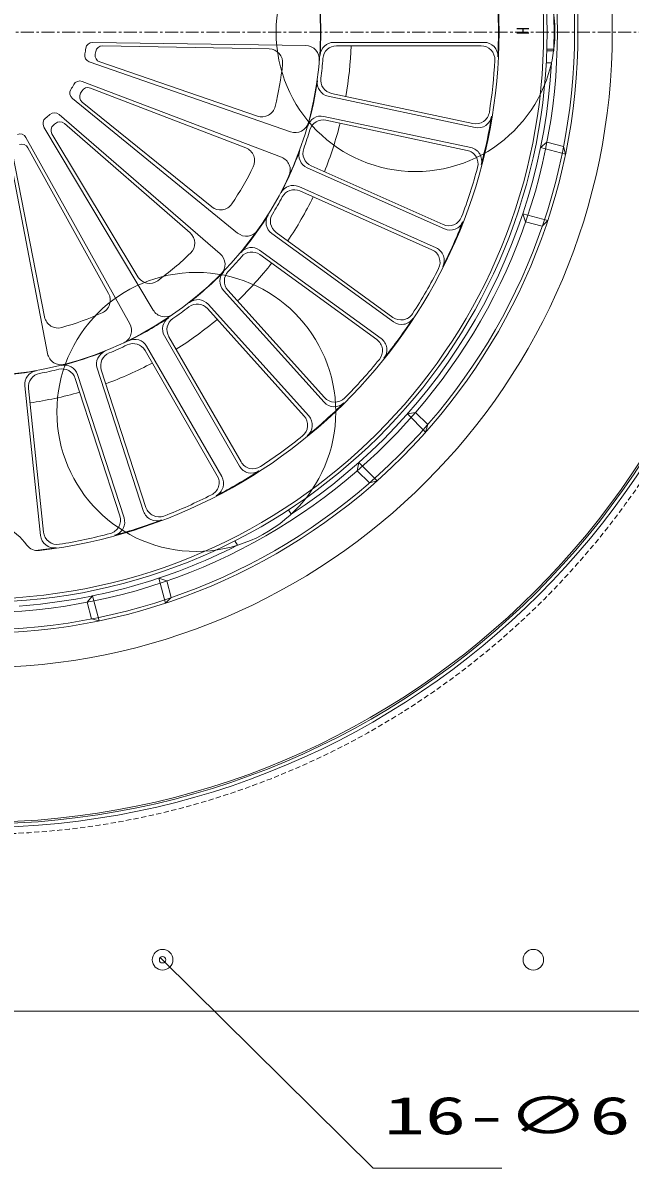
# Model space of a CAD drawing. Units: millimetres, scale not verified. Extents: x -1380 to 1380, y -955 to 955.
# Drawn here: x -436.5 to -259.6, y -105.7 to 227.6 of the extents above; entities that cross this region are included whole.
import ezdxf
from ezdxf.enums import TextEntityAlignment as Align

# ---------------------------------------------------------------- set-up
doc = ezdxf.new("R2010")
doc.units = ezdxf.units.MM
doc.header["$LTSCALE"] = 3
doc.linetypes.add('USER1', pattern=[2, 1.25, -0.25, 0.25, -0.25])
doc.linetypes.add('USER3', pattern=[0.75, 0.5, -0.25])
for name, color, linetype, lineweight in [('0-0_0', 7, 'Continuous', 15), ('0-2_L-2', 7, 'Continuous', 18), ('0-3_L-1', 7, 'Continuous', 18), ('0-4_L-5', 2, 'USER1', 18), ('0-8_MOJI', 7, 'Continuous', 18), ('0-9_SUNPO', 7, 'Continuous', 18), ('0-B_L-1a', 3, 'Continuous', 18), ('0-C_L-1b', 150, 'Continuous', 18)]:
    doc.layers.add(name, color=color, linetype=linetype, lineweight=lineweight)
doc.styles.add('ＭＳ ゴシック', font='')
doc.styles.get('ＭＳ ゴシック').set_extended_font_data('MS Gothic')

msp = doc.modelspace()

# ---------------------------------------------------------------- linework, layer by layer
at = {"layer": '0-0_0'}
msp.add_line((-396.486, -44.444), (-395.152, -45.762), dxfattribs=at)
msp.add_circle((-395.819, -45.103), 0.938, dxfattribs=at)
at = {"layer": '0-2_L-2'}
for radius in [230.5, 230]:
    msp.add_circle((-449.819, 224.897), radius, dxfattribs=at)
at = {"layer": '0-3_L-1'}
msp.add_lwpolyline([(-729.819, -60.103), (-169.819, -60.103), (-164.819, -55.103)], dxfattribs=at)
at = {"layer": '0-3_L-1', "linetype": 'USER3'}
msp.add_circle((-449.819, 224.897), 233.5, dxfattribs=at)
at = {"layer": '0-3_L-1'}
for centre, radius in [((-449.819, 224.897), 231.5), ((-395.819, -45.103), 3), ((-287.819, -45.103), 3)]:
    msp.add_circle(centre, radius, dxfattribs=at)
at = {"layer": '0-4_L-5'}
msp.add_line((-761.069, 224.897), (-138.569, 224.897), dxfattribs=at)
at = {"layer": '0-9_SUNPO'}
msp.add_lwpolyline([(-395.819, -45.103), (-334.451, -105.742), (-297.015, -105.742)], dxfattribs=at)
at = {"layer": '0-B_L-1a'}
for p, q in [((-416.163, 221.871), (-354.089, 220.958)), ((-364.756, 219.975), (-413.277, 220.864)), ((-345.952, 221.897), (-302.156, 221.897)), ((-345.124, 220.897), (-303.037, 220.897)), ((-417.158, 216.23), (-358.515, 195.856)), ((-368.202, 200.429), (-414.102, 216.188)), ((-419.228, 210.542), (-361.209, 188.454)), ((-371.569, 191.178), (-416.86, 208.61)), ((-346.58, 207.042), (-305.413, 198.292)), ((-422.092, 205.582), (-373.954, 166.38)), ((-381.493, 173.99), (-419.234, 204.497)), ((-347.598, 206.236), (-304.759, 197.131)), ((-425.982, 200.945), (-379.017, 160.346)), ((-348.846, 200.367), (-306.007, 191.262)), ((-430.37, 197.263), (-398.543, 143.962)), ((-387.821, 166.449), (-424.418, 198.319)), ((-348.244, 199.217), (-307.076, 190.467)), ((-435.612, 194.237), (-405.365, 140.023)), ((-403.025, 153.691), (-428.056, 195.267)), ((-440.994, 192.278), (-429.317, 131.305)), ((-411.55, 148.769), (-435.04, 191.235)), ((-430.201, 141.981), (-439.502, 189.611)), ((-353.712, 185.391), (-313.702, 167.578)), ((-352.549, 185.968), (-314.1, 168.849)), ((-356.152, 179.91), (-316.143, 162.096)), ((-355.802, 178.66), (-317.354, 161.541)), ((-364.026, 166.273), (-328.594, 140.53)), ((-362.768, 166.595), (-328.719, 141.857)), ((-367.552, 161.418), (-332.121, 135.676)), ((-367.47, 160.123), (-333.421, 135.384)), ((-378.089, 149.716), (-348.784, 117.17)), ((-376.792, 149.77), (-348.63, 118.493)), ((-382.737, 144.417), (-354.575, 113.14)), ((-382.548, 145.701), (-353.243, 113.155)), ((-400.484, 133.446), (-378.586, 95.517)), ((-395.287, 136.446), (-373.39, 98.517)), ((-394.007, 136.229), (-372.964, 99.78)), ((-400.936, 132.229), (-379.892, 95.78)), ((-414.869, 127.041), (-401.336, 85.388)), ((-421.271, 124.09), (-408.265, 84.063)), ((-420.576, 125.187), (-407.042, 83.534)), ((-413.662, 126.562), (-400.657, 86.535)), ((-435.978, 121.913), (-431.4, 78.357)), ((-434.897, 121.194), (-430.498, 79.337))]:
    msp.add_line(p, q, dxfattribs=at)
msp.add_circle((-449.819, 224.897), 100, dxfattribs=at)
for centre, radius, start, end in [((-449.819, 224.897), 166, 272.09665, 87.90335), ((-449.819, 224.897), 165, 272.46131, 87.53869), ((-449.819, 224.897), 152, 276.8696, 83.1304), ((-449.819, 224.897), 100.103, 356.14444, 3.85556), ((-449.819, 224.897), 151.828, 357.28591, 2.71409), ((-449.819, 224.897), 32, 348.50113, 351.49887), ((-416.193, 219.871), 2, 89.15823, 171.49887), ((-413.314, 218.865), 2, 88.94971, 170.61715), ((-354.148, 216.959), 4, 355.25694, 89.15823), ((-345.952, 217.897), 4, 90, 176.14444), ((-345.124, 216.897), 4, 90, 175.63037), ((-449.819, 224.897), 109, 350.10307, 357.89693), ((-303.037, 216.897), 4, 356.88032, 90), ((-302.156, 217.897), 4, 357.28591, 90), ((-416.501, 218.119), 2, 168.50113, 250.84177), ((-413.452, 218.08), 2, 169.38285, 251.05029), ((-449.819, 224.897), 35, 349.38285, 350.61715), ((-364.829, 215.976), 4, 354.00764, 88.94971), ((-449.819, 224.897), 101, 352.36963, 355.63037), ((-449.819, 224.897), 151, 351.11968, 356.88032), ((-449.819, 224.897), 89.457, 345.99236, 354.00764), ((-419.939, 208.673), 2, 69.15823, 151.49887), ((-449.819, 224.897), 100.103, 344.14444, 351.85556), ((-346.766, 210.149), 4, 171.85556, 258), ((-345.749, 210.955), 4, 172.36963, 258), ((-420.829, 207.133), 2, 148.50113, 230.84177), ((-449.819, 224.897), 32, 328.50113, 331.49887), ((-417.977, 206.053), 2, 149.38285, 231.05029), ((-449.819, 224.897), 35, 329.38285, 330.61715), ((-417.579, 206.743), 2, 68.94971, 150.61715), ((-449.819, 224.897), 32, 308.50113, 311.49887), ((-427.29, 199.432), 2, 49.15823, 131.49887), ((-366.903, 204.212), 4, 251.05029, 345.99236), ((-349.677, 196.455), 4, 78, 164.14444), ((-304.581, 202.204), 4, 258, 351.11968), ((-303.928, 201.043), 4, 258, 350.71409), ((-449.819, 224.897), 151.828, 345.28591, 350.71409), ((-428.653, 198.289), 2, 128.50113, 210.84177), ((-426.342, 196.299), 2, 129.38285, 211.05029), ((-449.819, 224.897), 35, 309.38285, 310.61715), ((-425.732, 196.811), 2, 48.94971, 130.61715), ((-357.202, 199.635), 4, 250.84177, 344.74306), ((-349.075, 195.304), 4, 78, 163.63037), ((-449.819, 224.897), 109, 338.10307, 345.89693), ((-437.359, 193.262), 2, 29.15823, 111.49887), ((-449.819, 224.897), 101, 340.36963, 343.63037), ((-436.79, 190.267), 2, 28.94971, 110.61715), ((-373.006, 187.445), 4, 334.00764, 68.94971), ((-449.819, 224.897), 100.103, 332.14444, 339.85556), ((-352.085, 189.045), 4, 159.85556, 246), ((-350.922, 189.622), 4, 160.36963, 246), ((-307.908, 186.554), 4, 344.88032, 78), ((-306.838, 187.349), 4, 345.28591, 78), ((-362.632, 184.716), 4, 335.25694, 69.15823), ((-449.819, 224.897), 89.457, 325.99236, 334.00764), ((-449.819, 224.897), 151, 339.11968, 344.88032), ((-357.779, 176.256), 4, 66, 152.14444), ((-449.819, 224.897), 101, 328.36963, 331.63037), ((-357.429, 175.005), 4, 66, 151.63037), ((-449.819, 224.897), 109, 326.10307, 333.89693), ((-378.978, 177.101), 4, 231.05029, 325.99236), ((-449.819, 224.897), 100.103, 320.14444, 327.85556), ((-361.674, 169.509), 4, 147.85556, 234), ((-360.417, 169.831), 4, 148.36963, 234), ((-312.473, 172.504), 4, 246, 339.11968), ((-371.428, 169.481), 4, 230.84177, 324.74306), ((-449.819, 224.897), 151.828, 333.28591, 338.71409), ((-312.075, 171.232), 4, 246, 338.71409), ((-390.447, 163.432), 4, 314.00764, 48.94971), ((-449.819, 224.897), 89.457, 305.99236, 314.00764), ((-381.633, 157.32), 4, 315.25694, 49.15823), ((-369.903, 158.182), 4, 54, 140.14444), ((-369.821, 156.887), 4, 54, 139.63037), ((-318.981, 157.887), 4, 332.88032, 66), ((-317.77, 158.442), 4, 333.28591, 66), ((-449.819, 224.897), 101, 316.36963, 319.63037), ((-449.819, 224.897), 109, 314.10307, 321.89693), ((-399.598, 155.754), 4, 211.05029, 305.99236), ((-449.819, 224.897), 100.103, 308.14444, 315.85556), ((-375.116, 152.393), 4, 135.85556, 222), ((-373.819, 152.447), 4, 136.36963, 222), ((-449.819, 224.897), 151, 327.11968, 332.88032), ((-415.05, 146.833), 4, 294.00764, 28.94971), ((-385.52, 143.025), 4, 42, 128.14444), ((-395.109, 146.012), 4, 210.84177, 304.74306), ((-449.819, 224.897), 101, 304.36963, 307.63037), ((-385.71, 141.74), 4, 42, 127.63037), ((-426.275, 142.747), 4, 191.05029, 285.99236), ((-449.819, 224.897), 89.457, 285.99236, 294.00764), ((-408.858, 138.074), 4, 295.25694, 29.15823), ((-449.819, 224.897), 100.103, 296.14444, 303.85556), ((-391.823, 138.446), 4, 123.85556, 210), ((-390.543, 138.229), 4, 124.36963, 210), ((-449.819, 224.897), 109, 302.10307, 309.89693), ((-449.819, 224.897), 151.828, 321.28591, 326.71409), ((-326.367, 145.093), 4, 234, 327.11968), ((-326.243, 143.766), 4, 234, 326.71409), ((-449.819, 224.897), 101, 292.36963, 295.63037), ((-404.4, 130.229), 4, 30, 115.63037), ((-403.948, 131.446), 4, 30, 116.14444), ((-335.772, 132.148), 4, 320.88032, 54), ((-334.472, 132.44), 4, 321.28591, 54), ((-425.388, 132.058), 4, 190.84177, 284.74306), ((-449.819, 224.897), 100.103, 284.14444, 291.85556), ((-411.065, 128.277), 4, 111.85556, 198), ((-409.858, 127.798), 4, 112.36963, 198), ((-449.819, 224.897), 101, 280.36963, 283.63037), ((-425.075, 122.854), 4, 18, 103.63037), ((-424.38, 123.951), 4, 18, 104.14444), ((-449.819, 224.897), 109, 290.10307, 297.89693), ((-449.819, 224.897), 151, 315.11968, 320.88032), ((-449.819, 224.897), 100.103, 272.14444, 279.85556), ((-432, 122.331), 4, 99.85556, 186), ((-430.919, 121.612), 4, 100.36963, 186), ((-449.819, 224.897), 109, 278.10307, 285.89693), ((-449.819, 224.897), 151.828, 309.28591, 314.71409), ((-345.811, 119.846), 4, 222, 314.71409), ((-345.657, 121.17), 4, 222, 315.11968), ((-357.548, 110.463), 4, 308.88032, 42), ((-356.215, 110.478), 4, 309.28591, 42), ((-449.819, 224.897), 151, 303.11968, 308.88032), ((-449.819, 224.897), 151.828, 297.28591, 302.71409), ((-369.925, 100.517), 4, 210, 302.71409), ((-369.5, 101.78), 4, 210, 303.11968), ((-383.356, 93.78), 4, 296.88032, 30), ((-382.05, 93.517), 4, 297.28591, 30), ((-449.819, 224.897), 151, 291.11968, 296.88032), ((-412.069, 82.827), 4, 284.88032, 18), ((-410.846, 82.298), 4, 285.28591, 18), ((-397.531, 86.625), 4, 198, 290.71409), ((-396.852, 87.771), 4, 198, 291.11968), ((-449.819, 64.897), 18, 36.42357, 143.57643), ((-449.819, 224.897), 151.828, 285.28591, 290.71409), ((-427.422, 78.775), 4, 186, 278.71409), ((-426.52, 79.755), 4, 186, 279.11968), ((-449.819, 224.897), 151, 279.11968, 284.88032), ((-432.117, 77.959), 4, 216.42357, 276.8696), ((-449.819, 224.897), 151.828, 276.4267, 278.71409)]:
    msp.add_arc(centre, radius, start, end, dxfattribs=at)
at = {"layer": '0-C_L-1b'}
for p, q in [((-281.874, 219.397), (-283.91, 219.397)), ((-281.858, 219.897), (-283.894, 219.897)), ((-284.063, 215.897), (-282.561, 215.897)), ((-283.884, 192.858), (-285.727, 191.281)), ((-278.47, 189.337), (-285.727, 191.281)), ((-279.042, 191.561), (-283.884, 192.858)), ((-279.042, 191.561), (-278.47, 189.337)), ((-283.646, 170.018), (-290.903, 171.963)), ((-290.095, 169.676), (-290.903, 171.963)), ((-285.254, 168.379), (-283.646, 170.018)), ((-290.095, 169.676), (-285.254, 168.379)), ((-322.134, 114.183), (-324.519, 113.739)), ((-319.206, 108.427), (-324.519, 113.739)), ((-318.59, 110.639), (-322.134, 114.183)), ((-318.59, 110.639), (-319.206, 108.427)), ((-339.105, 97.212), (-338.661, 99.597)), ((-339.105, 97.212), (-335.561, 93.668)), ((-333.349, 94.284), (-338.661, 99.597)), ((-335.561, 93.668), (-333.349, 94.284)), ((-358.396, 84.547), (-359.147, 85.848)), ((-374.735, 76.848), (-373.984, 75.547)), ((-394.94, 58.724), (-396.885, 65.981)), ((-394.598, 65.173), (-396.885, 65.981)), ((-393.301, 60.332), (-394.598, 65.173)), ((-417.78, 58.962), (-416.203, 60.805)), ((-414.259, 53.548), (-416.203, 60.805)), ((-393.301, 60.332), (-394.94, 58.724)), ((-417.78, 58.962), (-416.483, 54.12)), ((-416.483, 54.12), (-414.259, 53.548))]:
    msp.add_line(p, q, dxfattribs=at)
for centre, radius in [((-449.819, 224.897), 185), ((-449.819, 224.897), 175), ((-449.819, 224.897), 174), ((-449.819, 224.897), 174), ((-449.819, 224.897), 174), ((-449.819, 224.897), 174), ((-449.819, 224.897), 174), ((-449.819, 224.897), 174), ((-449.819, 224.897), 174), ((-449.819, 224.897), 174), ((-449.819, 224.897), 174), ((-449.819, 224.897), 174), ((-449.819, 224.897), 174), ((-449.819, 224.897), 174), ((-449.819, 224.897), 169), ((-449.819, 224.897), 169), ((-449.819, 224.897), 169), ((-449.819, 224.897), 169), ((-449.819, 224.897), 169), ((-449.819, 224.897), 169), ((-449.819, 224.897), 169), ((-449.819, 224.897), 169), ((-449.819, 224.897), 169), ((-449.819, 224.897), 169), ((-449.819, 224.897), 169), ((-449.819, 224.897), 169), ((-322.156, 224.897), 40.605), ((-322.156, 224.897), 40.605), ((-385.988, 114.338), 40.605)]:
    msp.add_circle(centre, radius, dxfattribs=at)
for radius, start, end in [(168.035, 358.1243, 1.8757), (167.5, 303.08006, 356.91994), (167.5, 274.18335, 296.91994)]:
    msp.add_arc((-449.819, 224.897), radius, start, end, dxfattribs=at)

# ---------------------------------------------------------------- texts
at = {"layer": '0-8_MOJI', "style": 'ＭＳ ゴシック', "width": 1.6}
msp.add_text('16-∅6 キリ', height=11, dxfattribs=at).set_placement((-331.355, -99.219), align=Align.BOTTOM_LEFT)
at = {"layer": '0-B_L-1a', "color": 7, "style": 'ＭＳ ゴシック', "width": 0.85}
msp.add_text('H', height=3.666, rotation=270, dxfattribs=at).set_placement((-293.819, 226.314), align=Align.BOTTOM_LEFT)

doc.saveas('drawing.dxf')
